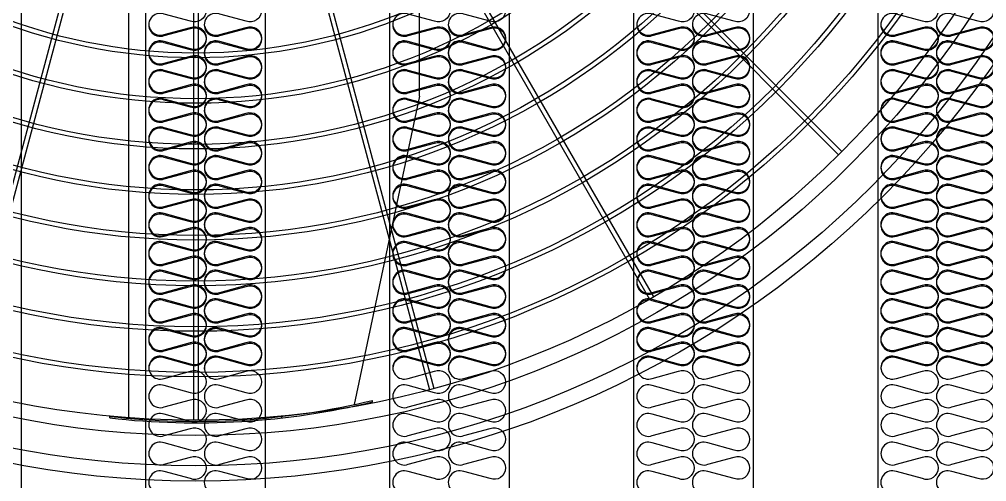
# Model space of a CAD drawing. Header units: millimetres. Extents: x 1723 to 33835, y 1764 to 24472.
# Drawn here: x 7010 to 8223, y 10073 to 10652 of the extents above; entities that cross this region are included whole.
import ezdxf

# ---------------------------------------------------------------- set-up
doc = ezdxf.new("R2010")
doc.units = ezdxf.units.MM
for name, color, linetype in [('LINE', 7, 'Continuous'), ('SMS', 220, 'Continuous'), ('냉각탑', 4, 'Continuous')]:
    doc.layers.add(name, color=color, linetype=linetype)

# ---------------------------------------------------------------- blocks, each defined once
blk = doc.blocks.new('A$C1FB73ED1')
for p, q in [((1326.6, 1237.6), (2130.6, 433.6)), ((1308.9, 1224), (1877.4, 239.3)), ((1314.1, 1227), (1882.6, 242.3)), ((1322.4, 1233.4), (2126.4, 429.4)), ((1260.8, 1220), (966.5, 121.7)), ((1266.6, 1218.4), (972.3, 120.1)), ((1277, 1217.1), (1277, 80)), ((1283, 1217.1), (1283, 80)), ((1293.4, 1218.4), (1587.7, 120.1)), ((1299.2, 1220), (1593.5, 121.7))]:
    blk.add_line(p, q)
for radius in [1280, 1260, 1220, 1200]:
    blk.add_circle((1280, 1280), radius)
at = {"ltscale": 5}
for radius in [1143, 1137, 1083, 1077, 1023, 1017, 963, 957, 903, 897, 843, 837, 783, 777, 723, 717]:
    blk.add_circle((1280, 1280), radius, dxfattribs=at)
at = {"layer": 'LINE', "color": 7}
for p, q in [((1574.8, 506.6), (1574.8, 1010)), ((1191.8, 82.5), (1191.8, 993)), ((1574.8, 506.6), (1488.5, 100.6)), ((1512.8, 104.1), (1512.8, 106.1)), ((1166.8, 83), (1166.8, 85)), ((1393.2, 83), (1393.2, 85))]:
    blk.add_line(p, q, dxfattribs=at)
for radius, start, end in [(998, 263.4876, 283.487), (1000, 263.5007, 283.4595)]:
    blk.add_arc((1280, 1076.6), radius, start, end, dxfattribs=at)
blk = doc.blocks.new('3')
at = {"color": 7}
for p, q in [((7012.4, 13129.5), (7012.4, 9651.5)), ((7168.4, 13129.5), (7168.4, 9651.5)), ((7318.4, 13129.5), (7318.4, 9651.5)), ((7474.4, 13129.5), (7474.4, 9651.5)), ((7624.4, 13129.5), (7624.4, 9651.5)), ((7780.4, 13129.5), (7780.4, 9651.5)), ((7930.4, 13129.5), (7930.4, 9651.5)), ((8086.4, 13129.5), (8086.4, 9651.5))]:
    blk.add_line(p, q, dxfattribs=at)
at = {"layer": 'SMS', "color": 5, "elevation": 0}
for points in [[(7244.2, 10663.1, -0.524856), (7224.7, 10649.7), (7191.8, 10658.6, 1.449198), (7191.8, 10631.7), (7224.7, 10640.6, -0.524856), (7244.2, 10627.2, -0.524856), (7224.7, 10613.8), (7191.8, 10622.7, 1.449198), (7191.8, 10595.8), (7224.7, 10604.7, -0.524856), (7244.2, 10591.3, -0.524856), (7224.7, 10577.9), (7191.8, 10586.8, 1.449198), (7191.8, 10559.9), (7224.7, 10568.8, -0.524856), (7244.2, 10555.4, -0.524856), (7224.7, 10541.9), (7191.8, 10550.9, 1.449198), (7191.8, 10524), (7224.7, 10532.9, -0.524856), (7244.2, 10519.5, -0.524856), (7224.7, 10506), (7191.8, 10514.9, 1.449198), (7191.8, 10488.1), (7224.7, 10497, -0.524856), (7244.2, 10483.6, -0.524856), (7224.7, 10470.1), (7191.8, 10479, 1.449198), (7191.8, 10452.2), (7224.7, 10461.1, -0.524856), (7244.2, 10447.6, -0.524856), (7224.7, 10434.2), (7191.8, 10443.1, 1.449198), (7191.8, 10416.3), (7224.7, 10425.2, -0.524856), (7244.2, 10411.7, -0.524856), (7224.7, 10398.3), (7191.8, 10407.2, 1.449198), (7191.8, 10380.4), (7224.7, 10389.3, -0.524856), (7244.2, 10375.8, -0.524856), (7224.7, 10362.4), (7191.8, 10371.3, 1.449198), (7191.8, 10344.4), (7224.7, 10353.3, -0.524856), (7244.2, 10339.9, -0.524856), (7224.7, 10326.5), (7191.8, 10335.4, 1.449198), (7191.8, 10308.5), (7224.7, 10317.4, -0.524856), (7244.2, 10304, -0.524856), (7224.7, 10290.6), (7191.8, 10299.5, 1.449198), (7191.8, 10272.6), (7224.7, 10281.5, -0.524856), (7244.2, 10268.1, -0.524856), (7224.7, 10254.7), (7191.8, 10263.6, 0.440524), (7172.9, 10254, 0.440524)], [(7313.8, 10663.1, -0.524856), (7294.4, 10649.7), (7261.5, 10658.6, 1.449198), (7261.5, 10631.7), (7294.4, 10640.6, -0.524856), (7313.8, 10627.2, -0.524856), (7294.4, 10613.8), (7261.5, 10622.7, 1.449198), (7261.5, 10595.8), (7294.4, 10604.7, -0.524856), (7313.8, 10591.3, -0.524856), (7294.4, 10577.9), (7261.5, 10586.8, 1.449198), (7261.5, 10559.9), (7294.4, 10568.8, -0.524856), (7313.8, 10555.4, -0.524856), (7294.4, 10541.9), (7261.5, 10550.9, 1.449198), (7261.5, 10524), (7294.4, 10532.9, -0.524856), (7313.8, 10519.5, -0.524856), (7294.4, 10506), (7261.5, 10514.9, 1.449198), (7261.5, 10488.1), (7294.4, 10497, -0.524856), (7313.8, 10483.6, -0.524856), (7294.4, 10470.1), (7261.5, 10479, 1.449198), (7261.5, 10452.2), (7294.4, 10461.1, -0.524856), (7313.8, 10447.6, -0.524856), (7294.4, 10434.2), (7261.5, 10443.1, 1.449198), (7261.5, 10416.3), (7294.4, 10425.2, -0.524856), (7313.8, 10411.7, -0.524856), (7294.4, 10398.3), (7261.5, 10407.2, 1.449198), (7261.5, 10380.4), (7294.4, 10389.3, -0.524856), (7313.8, 10375.8, -0.524856), (7294.4, 10362.4), (7261.5, 10371.3, 1.449198), (7261.5, 10344.4), (7294.4, 10353.3, -0.524856), (7313.8, 10339.9, -0.524856), (7294.4, 10326.5), (7261.5, 10335.4, 1.449198), (7261.5, 10308.5), (7294.4, 10317.4, -0.524856), (7313.8, 10304, -0.524856), (7294.4, 10290.6), (7261.5, 10299.5, 1.449198), (7261.5, 10272.6), (7294.4, 10281.5, -0.524856), (7313.8, 10268.1, -0.524856), (7294.4, 10254.7), (7261.5, 10263.6, 0.440524), (7242.5, 10254, 0.440524)], [(7550.2, 10663.1, -0.524856), (7530.7, 10649.7), (7497.8, 10658.6, 1.449198), (7497.8, 10631.7), (7530.7, 10640.6, -0.524856), (7550.2, 10627.2, -0.524856), (7530.7, 10613.8), (7497.8, 10622.7, 1.449198), (7497.8, 10595.8), (7530.7, 10604.7, -0.524856), (7550.2, 10591.3, -0.524856), (7530.7, 10577.9), (7497.8, 10586.8, 1.449198), (7497.8, 10559.9), (7530.7, 10568.8, -0.524856), (7550.2, 10555.4, -0.524856), (7530.7, 10541.9), (7497.8, 10550.9, 1.449198), (7497.8, 10524), (7530.7, 10532.9, -0.524856), (7550.2, 10519.5, -0.524856), (7530.7, 10506), (7497.8, 10514.9, 1.449198), (7497.8, 10488.1), (7530.7, 10497, -0.524856), (7550.2, 10483.6, -0.524856), (7530.7, 10470.1), (7497.8, 10479, 1.449198), (7497.8, 10452.2), (7530.7, 10461.1, -0.524856), (7550.2, 10447.6, -0.524856), (7530.7, 10434.2), (7497.8, 10443.1, 1.449198), (7497.8, 10416.3), (7530.7, 10425.2, -0.524856), (7550.2, 10411.7, -0.524856), (7530.7, 10398.3), (7497.8, 10407.2, 1.449198), (7497.8, 10380.4), (7530.7, 10389.3, -0.524856), (7550.2, 10375.8, -0.524856), (7530.7, 10362.4), (7497.8, 10371.3, 1.449198), (7497.8, 10344.4), (7530.7, 10353.3, -0.524856), (7550.2, 10339.9, -0.524856), (7530.7, 10326.5), (7497.8, 10335.4, 1.449198), (7497.8, 10308.5), (7530.7, 10317.4, -0.524856), (7550.2, 10304, -0.524856), (7530.7, 10290.6), (7497.8, 10299.5, 1.449198), (7497.8, 10272.6), (7530.7, 10281.5, -0.524856), (7550.2, 10268.1, -0.524856), (7530.7, 10254.7), (7497.8, 10263.6, 0.440524), (7478.9, 10254, 0.440524)], [(7619.8, 10663.1, -0.524856), (7600.4, 10649.7), (7567.5, 10658.6, 1.449198), (7567.5, 10631.7), (7600.4, 10640.6, -0.524856), (7619.8, 10627.2, -0.524856), (7600.4, 10613.8), (7567.5, 10622.7, 1.449198), (7567.5, 10595.8), (7600.4, 10604.7, -0.524856), (7619.8, 10591.3, -0.524856), (7600.4, 10577.9), (7567.5, 10586.8, 1.449198), (7567.5, 10559.9), (7600.4, 10568.8, -0.524856), (7619.8, 10555.4, -0.524856), (7600.4, 10541.9), (7567.5, 10550.9, 1.449198), (7567.5, 10524), (7600.4, 10532.9, -0.524856), (7619.8, 10519.5, -0.524856), (7600.4, 10506), (7567.5, 10514.9, 1.449198), (7567.5, 10488.1), (7600.4, 10497, -0.524856), (7619.8, 10483.6, -0.524856), (7600.4, 10470.1), (7567.5, 10479, 1.449198), (7567.5, 10452.2), (7600.4, 10461.1, -0.524856), (7619.8, 10447.6, -0.524856), (7600.4, 10434.2), (7567.5, 10443.1, 1.449198), (7567.5, 10416.3), (7600.4, 10425.2, -0.524856), (7619.8, 10411.7, -0.524856), (7600.4, 10398.3), (7567.5, 10407.2, 1.449198), (7567.5, 10380.4), (7600.4, 10389.3, -0.524856), (7619.8, 10375.8, -0.524856), (7600.4, 10362.4), (7567.5, 10371.3, 1.449198), (7567.5, 10344.4), (7600.4, 10353.3, -0.524856), (7619.8, 10339.9, -0.524856), (7600.4, 10326.5), (7567.5, 10335.4, 1.449198), (7567.5, 10308.5), (7600.4, 10317.4, -0.524856), (7619.8, 10304, -0.524856), (7600.4, 10290.6), (7567.5, 10299.5, 1.449198), (7567.5, 10272.6), (7600.4, 10281.5, -0.524856), (7619.8, 10268.1, -0.524856), (7600.4, 10254.7), (7567.5, 10263.6, 0.440524), (7548.5, 10254, 0.440524)], [(7856.2, 10663.1, -0.524856), (7836.7, 10649.7), (7803.8, 10658.6, 1.449198), (7803.8, 10631.7), (7836.7, 10640.6, -0.524856), (7856.2, 10627.2, -0.524856), (7836.7, 10613.8), (7803.8, 10622.7, 1.449198), (7803.8, 10595.8), (7836.7, 10604.7, -0.524856), (7856.2, 10591.3, -0.524856), (7836.7, 10577.9), (7803.8, 10586.8, 1.449198), (7803.8, 10559.9), (7836.7, 10568.8, -0.524856), (7856.2, 10555.4, -0.524856), (7836.7, 10541.9), (7803.8, 10550.9, 1.449198), (7803.8, 10524), (7836.7, 10532.9, -0.524856), (7856.2, 10519.5, -0.524856), (7836.7, 10506), (7803.8, 10514.9, 1.449198), (7803.8, 10488.1), (7836.7, 10497, -0.524856), (7856.2, 10483.6, -0.524856), (7836.7, 10470.1), (7803.8, 10479, 1.449198), (7803.8, 10452.2), (7836.7, 10461.1, -0.524856), (7856.2, 10447.6, -0.524856), (7836.7, 10434.2), (7803.8, 10443.1, 1.449198), (7803.8, 10416.3), (7836.7, 10425.2, -0.524856), (7856.2, 10411.7, -0.524856), (7836.7, 10398.3), (7803.8, 10407.2, 1.449198), (7803.8, 10380.4), (7836.7, 10389.3, -0.524856), (7856.2, 10375.8, -0.524856), (7836.7, 10362.4), (7803.8, 10371.3, 1.449198), (7803.8, 10344.4), (7836.7, 10353.3, -0.524856), (7856.2, 10339.9, -0.524856), (7836.7, 10326.5), (7803.8, 10335.4, 1.449198), (7803.8, 10308.5), (7836.7, 10317.4, -0.524856), (7856.2, 10304, -0.524856), (7836.7, 10290.6), (7803.8, 10299.5, 1.449198), (7803.8, 10272.6), (7836.7, 10281.5, -0.524856), (7856.2, 10268.1, -0.524856), (7836.7, 10254.7), (7803.8, 10263.6, 0.440524), (7784.9, 10254, 0.440524)], [(7925.8, 10663.1, -0.524856), (7906.4, 10649.7), (7873.5, 10658.6, 1.449198), (7873.5, 10631.7), (7906.4, 10640.6, -0.524856), (7925.8, 10627.2, -0.524856), (7906.4, 10613.8), (7873.5, 10622.7, 1.449198), (7873.5, 10595.8), (7906.4, 10604.7, -0.524856), (7925.8, 10591.3, -0.524856), (7906.4, 10577.9), (7873.5, 10586.8, 1.449198), (7873.5, 10559.9), (7906.4, 10568.8, -0.524856), (7925.8, 10555.4, -0.524856), (7906.4, 10541.9), (7873.5, 10550.9, 1.449198), (7873.5, 10524), (7906.4, 10532.9, -0.524856), (7925.8, 10519.5, -0.524856), (7906.4, 10506), (7873.5, 10514.9, 1.449198), (7873.5, 10488.1), (7906.4, 10497, -0.524856), (7925.8, 10483.6, -0.524856), (7906.4, 10470.1), (7873.5, 10479, 1.449198), (7873.5, 10452.2), (7906.4, 10461.1, -0.524856), (7925.8, 10447.6, -0.524856), (7906.4, 10434.2), (7873.5, 10443.1, 1.449198), (7873.5, 10416.3), (7906.4, 10425.2, -0.524856), (7925.8, 10411.7, -0.524856), (7906.4, 10398.3), (7873.5, 10407.2, 1.449198), (7873.5, 10380.4), (7906.4, 10389.3, -0.524856), (7925.8, 10375.8, -0.524856), (7906.4, 10362.4), (7873.5, 10371.3, 1.449198), (7873.5, 10344.4), (7906.4, 10353.3, -0.524856), (7925.8, 10339.9, -0.524856), (7906.4, 10326.5), (7873.5, 10335.4, 1.449198), (7873.5, 10308.5), (7906.4, 10317.4, -0.524856), (7925.8, 10304, -0.524856), (7906.4, 10290.6), (7873.5, 10299.5, 1.449198), (7873.5, 10272.6), (7906.4, 10281.5, -0.524856), (7925.8, 10268.1, -0.524856), (7906.4, 10254.7), (7873.5, 10263.6, 0.440524), (7854.5, 10254, 0.440524)], [(8162.2, 10663.1, -0.524856), (8142.7, 10649.7), (8109.8, 10658.6, 1.449198), (8109.8, 10631.7), (8142.7, 10640.6, -0.524856), (8162.2, 10627.2, -0.524856), (8142.7, 10613.8), (8109.8, 10622.7, 1.449198), (8109.8, 10595.8), (8142.7, 10604.7, -0.524856), (8162.2, 10591.3, -0.524856), (8142.7, 10577.9), (8109.8, 10586.8, 1.449198), (8109.8, 10559.9), (8142.7, 10568.8, -0.524856), (8162.2, 10555.4, -0.524856), (8142.7, 10541.9), (8109.8, 10550.9, 1.449198), (8109.8, 10524), (8142.7, 10532.9, -0.524856), (8162.2, 10519.5, -0.524856), (8142.7, 10506), (8109.8, 10514.9, 1.449198), (8109.8, 10488.1), (8142.7, 10497, -0.524856), (8162.2, 10483.6, -0.524856), (8142.7, 10470.1), (8109.8, 10479, 1.449198), (8109.8, 10452.2), (8142.7, 10461.1, -0.524856), (8162.2, 10447.6, -0.524856), (8142.7, 10434.2), (8109.8, 10443.1, 1.449198), (8109.8, 10416.3), (8142.7, 10425.2, -0.524856), (8162.2, 10411.7, -0.524856), (8142.7, 10398.3), (8109.8, 10407.2, 1.449198), (8109.8, 10380.4), (8142.7, 10389.3, -0.524856), (8162.2, 10375.8, -0.524856), (8142.7, 10362.4), (8109.8, 10371.3, 1.449198), (8109.8, 10344.4), (8142.7, 10353.3, -0.524856), (8162.2, 10339.9, -0.524856), (8142.7, 10326.5), (8109.8, 10335.4, 1.449198), (8109.8, 10308.5), (8142.7, 10317.4, -0.524856), (8162.2, 10304, -0.524856), (8142.7, 10290.6), (8109.8, 10299.5, 1.449198), (8109.8, 10272.6), (8142.7, 10281.5, -0.524856), (8162.2, 10268.1, -0.524856), (8142.7, 10254.7), (8109.8, 10263.6, 0.440524), (8090.9, 10254, 0.440524)], [(8231.8, 10663.1, -0.524856), (8212.4, 10649.7), (8179.5, 10658.6, 1.449198), (8179.5, 10631.7), (8212.4, 10640.6, -0.524856), (8231.8, 10627.2, -0.524856), (8212.4, 10613.8), (8179.5, 10622.7, 1.449198), (8179.5, 10595.8), (8212.4, 10604.7, -0.524856), (8231.8, 10591.3, -0.524856), (8212.4, 10577.9), (8179.5, 10586.8, 1.449198), (8179.5, 10559.9), (8212.4, 10568.8, -0.524856), (8231.8, 10555.4, -0.524856), (8212.4, 10541.9), (8179.5, 10550.9, 1.449198), (8179.5, 10524), (8212.4, 10532.9, -0.524856), (8231.8, 10519.5, -0.524856), (8212.4, 10506), (8179.5, 10514.9, 1.449198), (8179.5, 10488.1), (8212.4, 10497, -0.524856), (8231.8, 10483.6, -0.524856), (8212.4, 10470.1), (8179.5, 10479, 1.449198), (8179.5, 10452.2), (8212.4, 10461.1, -0.524856), (8231.8, 10447.6, -0.524856), (8212.4, 10434.2), (8179.5, 10443.1, 1.449198), (8179.5, 10416.3), (8212.4, 10425.2, -0.524856), (8231.8, 10411.7, -0.524856), (8212.4, 10398.3), (8179.5, 10407.2, 1.449198), (8179.5, 10380.4), (8212.4, 10389.3, -0.524856), (8231.8, 10375.8, -0.524856), (8212.4, 10362.4), (8179.5, 10371.3, 1.449198), (8179.5, 10344.4), (8212.4, 10353.3, -0.524856), (8231.8, 10339.9, -0.524856), (8212.4, 10326.5), (8179.5, 10335.4, 1.449198), (8179.5, 10308.5), (8212.4, 10317.4, -0.524856), (8231.8, 10304, -0.524856), (8212.4, 10290.6), (8179.5, 10299.5, 1.449198), (8179.5, 10272.6), (8212.4, 10281.5, -0.524856), (8231.8, 10268.1, -0.524856), (8212.4, 10254.7), (8179.5, 10263.6, 0.440524), (8160.5, 10254, 0.440524)], [(7172.8, 10642.9, 0.446849), (7191.8, 10633.1), (7224.7, 10642, -0.524856), (7244.2, 10628.6, -0.524856), (7224.7, 10615.1), (7191.8, 10624.1, 1.449198), (7191.8, 10597.2), (7224.7, 10606.1, -0.524856), (7244.2, 10592.7, -0.524856), (7224.7, 10579.2), (7191.8, 10588.1, 1.449198), (7191.8, 10561.3), (7224.7, 10570.2, -0.524856), (7244.2, 10556.8, -0.524856), (7224.7, 10543.3), (7191.8, 10552.2, 1.449198), (7191.8, 10525.4), (7224.7, 10534.3, -0.524856), (7244.2, 10520.8, -0.524856), (7224.7, 10507.4), (7191.8, 10516.3, 1.449198), (7191.8, 10489.5), (7224.7, 10498.4, -0.524856), (7244.2, 10484.9, -0.524856), (7224.7, 10471.5), (7191.8, 10480.4, 1.449198), (7191.8, 10453.6), (7224.7, 10462.5, -0.524856), (7244.2, 10449, -0.524856), (7224.7, 10435.6), (7191.8, 10444.5, 1.449198), (7191.8, 10417.6), (7224.7, 10426.5, -0.524856), (7244.2, 10413.1, -0.524856), (7224.7, 10399.7), (7191.8, 10408.6, 1.449198), (7191.8, 10381.7), (7224.7, 10390.6, -0.524856), (7244.2, 10377.2, -0.524856), (7224.7, 10363.8), (7191.8, 10372.7, 1.449198), (7191.8, 10345.8), (7224.7, 10354.7, -0.524856), (7244.2, 10341.3, -0.524856), (7224.7, 10327.9), (7191.8, 10336.8, 1.449198), (7191.8, 10309.9), (7224.7, 10318.8, -0.524856), (7244.2, 10305.4, -0.524856), (7224.7, 10292), (7191.8, 10300.9, 1.449198), (7191.8, 10274), (7224.7, 10282.9, -0.524856), (7244.2, 10269.5, -0.524856), (7224.7, 10256), (7191.8, 10265, 1.449198), (7191.8, 10238.1), (7224.7, 10247, -0.524856), (7244.2, 10233.6, -0.524856), (7224.7, 10220.1), (7191.8, 10229, 1.449198), (7191.8, 10202.2), (7224.7, 10211.1, -0.524856), (7244.2, 10197.7, -0.524856), (7224.7, 10184.2), (7191.8, 10193.1, 1.449198), (7191.8, 10166.3), (7224.7, 10175.2, -0.524856), (7244.2, 10161.7, -0.524856), (7224.7, 10148.3), (7191.8, 10157.2, 1.449198), (7191.8, 10130.4), (7224.7, 10139.3, -0.524856), (7244.2, 10125.8, -0.524856), (7224.7, 10112.4), (7191.8, 10121.3, 1.449198), (7191.8, 10094.5), (7224.7, 10103.4, -0.524856), (7244.2, 10089.9, -0.524856), (7224.7, 10076.5), (7191.8, 10085.4, 1.449198), (7191.8, 10058.5)], [(7242.5, 10642.9, 0.446849), (7261.5, 10633.1), (7294.4, 10642, -0.524856), (7313.8, 10628.6, -0.524856), (7294.4, 10615.1), (7261.5, 10624.1, 1.449198), (7261.5, 10597.2), (7294.4, 10606.1, -0.524856), (7313.8, 10592.7, -0.524856), (7294.4, 10579.2), (7261.5, 10588.1, 1.449198), (7261.5, 10561.3), (7294.4, 10570.2, -0.524856), (7313.8, 10556.8, -0.524856), (7294.4, 10543.3), (7261.5, 10552.2, 1.449198), (7261.5, 10525.4), (7294.4, 10534.3, -0.524856), (7313.8, 10520.8, -0.524856), (7294.4, 10507.4), (7261.5, 10516.3, 1.449198), (7261.5, 10489.5), (7294.4, 10498.4, -0.524856), (7313.8, 10484.9, -0.524856), (7294.4, 10471.5), (7261.5, 10480.4, 1.449198), (7261.5, 10453.6), (7294.4, 10462.5, -0.524856), (7313.8, 10449, -0.524856), (7294.4, 10435.6), (7261.5, 10444.5, 1.449198), (7261.5, 10417.6), (7294.4, 10426.5, -0.524856), (7313.8, 10413.1, -0.524856), (7294.4, 10399.7), (7261.5, 10408.6, 1.449198), (7261.5, 10381.7), (7294.4, 10390.6, -0.524856), (7313.8, 10377.2, -0.524856), (7294.4, 10363.8), (7261.5, 10372.7, 1.449198), (7261.5, 10345.8), (7294.4, 10354.7, -0.524856), (7313.8, 10341.3, -0.524856), (7294.4, 10327.9), (7261.5, 10336.8, 1.449198), (7261.5, 10309.9), (7294.4, 10318.8, -0.524856), (7313.8, 10305.4, -0.524856), (7294.4, 10292), (7261.5, 10300.9, 1.449198), (7261.5, 10274), (7294.4, 10282.9, -0.524856), (7313.8, 10269.5, -0.524856), (7294.4, 10256), (7261.5, 10265, 1.449198), (7261.5, 10238.1), (7294.4, 10247, -0.524856), (7313.8, 10233.6, -0.524856), (7294.4, 10220.1), (7261.5, 10229, 1.449198), (7261.5, 10202.2), (7294.4, 10211.1, -0.524856), (7313.8, 10197.7, -0.524856), (7294.4, 10184.2), (7261.5, 10193.1, 1.449198), (7261.5, 10166.3), (7294.4, 10175.2, -0.524856), (7313.8, 10161.7, -0.524856), (7294.4, 10148.3), (7261.5, 10157.2, 1.449198), (7261.5, 10130.4), (7294.4, 10139.3, -0.524856), (7313.8, 10125.8, -0.524856), (7294.4, 10112.4), (7261.5, 10121.3, 1.449198), (7261.5, 10094.5), (7294.4, 10103.4, -0.524856), (7313.8, 10089.9, -0.524856), (7294.4, 10076.5), (7261.5, 10085.4, 1.449198), (7261.5, 10058.5)], [(7478.8, 10642.9, 0.446849), (7497.8, 10633.1), (7530.7, 10642, -0.524856), (7550.2, 10628.6, -0.524856), (7530.7, 10615.1), (7497.8, 10624.1, 1.449198), (7497.8, 10597.2), (7530.7, 10606.1, -0.524856), (7550.2, 10592.7, -0.524856), (7530.7, 10579.2), (7497.8, 10588.1, 1.449198), (7497.8, 10561.3), (7530.7, 10570.2, -0.524856), (7550.2, 10556.8, -0.524856), (7530.7, 10543.3), (7497.8, 10552.2, 1.449198), (7497.8, 10525.4), (7530.7, 10534.3, -0.524856), (7550.2, 10520.8, -0.524856), (7530.7, 10507.4), (7497.8, 10516.3, 1.449198), (7497.8, 10489.5), (7530.7, 10498.4, -0.524856), (7550.2, 10484.9, -0.524856), (7530.7, 10471.5), (7497.8, 10480.4, 1.449198), (7497.8, 10453.6), (7530.7, 10462.5, -0.524856), (7550.2, 10449, -0.524856), (7530.7, 10435.6), (7497.8, 10444.5, 1.449198), (7497.8, 10417.6), (7530.7, 10426.5, -0.524856), (7550.2, 10413.1, -0.524856), (7530.7, 10399.7), (7497.8, 10408.6, 1.449198), (7497.8, 10381.7), (7530.7, 10390.6, -0.524856), (7550.2, 10377.2, -0.524856), (7530.7, 10363.8), (7497.8, 10372.7, 1.449198), (7497.8, 10345.8), (7530.7, 10354.7, -0.524856), (7550.2, 10341.3, -0.524856), (7530.7, 10327.9), (7497.8, 10336.8, 1.449198), (7497.8, 10309.9), (7530.7, 10318.8, -0.524856), (7550.2, 10305.4, -0.524856), (7530.7, 10292), (7497.8, 10300.9, 1.449198), (7497.8, 10274), (7530.7, 10282.9, -0.524856), (7550.2, 10269.5, -0.524856), (7530.7, 10256), (7497.8, 10265, 1.449198), (7497.8, 10238.1), (7530.7, 10247, -0.524856), (7550.2, 10233.6, -0.524856), (7530.7, 10220.1), (7497.8, 10229, 1.449198), (7497.8, 10202.2), (7530.7, 10211.1, -0.524856), (7550.2, 10197.7, -0.524856), (7530.7, 10184.2), (7497.8, 10193.1, 1.449198), (7497.8, 10166.3), (7530.7, 10175.2, -0.524856), (7550.2, 10161.7, -0.524856), (7530.7, 10148.3), (7497.8, 10157.2, 1.449198), (7497.8, 10130.4), (7530.7, 10139.3, -0.524856), (7550.2, 10125.8, -0.524856), (7530.7, 10112.4), (7497.8, 10121.3, 1.449198), (7497.8, 10094.5), (7530.7, 10103.4, -0.524856), (7550.2, 10089.9, -0.524856), (7530.7, 10076.5), (7497.8, 10085.4, 1.449198), (7497.8, 10058.5)], [(7548.5, 10642.9, 0.446849), (7567.5, 10633.1), (7600.4, 10642, -0.524856), (7619.8, 10628.6, -0.524856), (7600.4, 10615.1), (7567.5, 10624.1, 1.449198), (7567.5, 10597.2), (7600.4, 10606.1, -0.524856), (7619.8, 10592.7, -0.524856), (7600.4, 10579.2), (7567.5, 10588.1, 1.449198), (7567.5, 10561.3), (7600.4, 10570.2, -0.524856), (7619.8, 10556.8, -0.524856), (7600.4, 10543.3), (7567.5, 10552.2, 1.449198), (7567.5, 10525.4), (7600.4, 10534.3, -0.524856), (7619.8, 10520.8, -0.524856), (7600.4, 10507.4), (7567.5, 10516.3, 1.449198), (7567.5, 10489.5), (7600.4, 10498.4, -0.524856), (7619.8, 10484.9, -0.524856), (7600.4, 10471.5), (7567.5, 10480.4, 1.449198), (7567.5, 10453.6), (7600.4, 10462.5, -0.524856), (7619.8, 10449, -0.524856), (7600.4, 10435.6), (7567.5, 10444.5, 1.449198), (7567.5, 10417.6), (7600.4, 10426.5, -0.524856), (7619.8, 10413.1, -0.524856), (7600.4, 10399.7), (7567.5, 10408.6, 1.449198), (7567.5, 10381.7), (7600.4, 10390.6, -0.524856), (7619.8, 10377.2, -0.524856), (7600.4, 10363.8), (7567.5, 10372.7, 1.449198), (7567.5, 10345.8), (7600.4, 10354.7, -0.524856), (7619.8, 10341.3, -0.524856), (7600.4, 10327.9), (7567.5, 10336.8, 1.449198), (7567.5, 10309.9), (7600.4, 10318.8, -0.524856), (7619.8, 10305.4, -0.524856), (7600.4, 10292), (7567.5, 10300.9, 1.449198), (7567.5, 10274), (7600.4, 10282.9, -0.524856), (7619.8, 10269.5, -0.524856), (7600.4, 10256), (7567.5, 10265, 1.449198), (7567.5, 10238.1), (7600.4, 10247, -0.524856), (7619.8, 10233.6, -0.524856), (7600.4, 10220.1), (7567.5, 10229, 1.449198), (7567.5, 10202.2), (7600.4, 10211.1, -0.524856), (7619.8, 10197.7, -0.524856), (7600.4, 10184.2), (7567.5, 10193.1, 1.449198), (7567.5, 10166.3), (7600.4, 10175.2, -0.524856), (7619.8, 10161.7, -0.524856), (7600.4, 10148.3), (7567.5, 10157.2, 1.449198), (7567.5, 10130.4), (7600.4, 10139.3, -0.524856), (7619.8, 10125.8, -0.524856), (7600.4, 10112.4), (7567.5, 10121.3, 1.449198), (7567.5, 10094.5), (7600.4, 10103.4, -0.524856), (7619.8, 10089.9, -0.524856), (7600.4, 10076.5), (7567.5, 10085.4, 1.449198), (7567.5, 10058.5)], [(7784.8, 10642.9, 0.446849), (7803.8, 10633.1), (7836.7, 10642, -0.524856), (7856.2, 10628.6, -0.524856), (7836.7, 10615.1), (7803.8, 10624.1, 1.449198), (7803.8, 10597.2), (7836.7, 10606.1, -0.524856), (7856.2, 10592.7, -0.524856), (7836.7, 10579.2), (7803.8, 10588.1, 1.449198), (7803.8, 10561.3), (7836.7, 10570.2, -0.524856), (7856.2, 10556.8, -0.524856), (7836.7, 10543.3), (7803.8, 10552.2, 1.449198), (7803.8, 10525.4), (7836.7, 10534.3, -0.524856), (7856.2, 10520.8, -0.524856), (7836.7, 10507.4), (7803.8, 10516.3, 1.449198), (7803.8, 10489.5), (7836.7, 10498.4, -0.524856), (7856.2, 10484.9, -0.524856), (7836.7, 10471.5), (7803.8, 10480.4, 1.449198), (7803.8, 10453.6), (7836.7, 10462.5, -0.524856), (7856.2, 10449, -0.524856), (7836.7, 10435.6), (7803.8, 10444.5, 1.449198), (7803.8, 10417.6), (7836.7, 10426.5, -0.524856), (7856.2, 10413.1, -0.524856), (7836.7, 10399.7), (7803.8, 10408.6, 1.449198), (7803.8, 10381.7), (7836.7, 10390.6, -0.524856), (7856.2, 10377.2, -0.524856), (7836.7, 10363.8), (7803.8, 10372.7, 1.449198), (7803.8, 10345.8), (7836.7, 10354.7, -0.524856), (7856.2, 10341.3, -0.524856), (7836.7, 10327.9), (7803.8, 10336.8, 1.449198), (7803.8, 10309.9), (7836.7, 10318.8, -0.524856), (7856.2, 10305.4, -0.524856), (7836.7, 10292), (7803.8, 10300.9, 1.449198), (7803.8, 10274), (7836.7, 10282.9, -0.524856), (7856.2, 10269.5, -0.524856), (7836.7, 10256), (7803.8, 10265, 1.449198), (7803.8, 10238.1), (7836.7, 10247, -0.524856), (7856.2, 10233.6, -0.524856), (7836.7, 10220.1), (7803.8, 10229, 1.449198), (7803.8, 10202.2), (7836.7, 10211.1, -0.524856), (7856.2, 10197.7, -0.524856), (7836.7, 10184.2), (7803.8, 10193.1, 1.449198), (7803.8, 10166.3), (7836.7, 10175.2, -0.524856), (7856.2, 10161.7, -0.524856), (7836.7, 10148.3), (7803.8, 10157.2, 1.449198), (7803.8, 10130.4), (7836.7, 10139.3, -0.524856), (7856.2, 10125.8, -0.524856), (7836.7, 10112.4), (7803.8, 10121.3, 1.449198), (7803.8, 10094.5), (7836.7, 10103.4, -0.524856), (7856.2, 10089.9, -0.524856), (7836.7, 10076.5), (7803.8, 10085.4, 1.449198), (7803.8, 10058.5)], [(7854.5, 10642.9, 0.446849), (7873.5, 10633.1), (7906.4, 10642, -0.524856), (7925.8, 10628.6, -0.524856), (7906.4, 10615.1), (7873.5, 10624.1, 1.449198), (7873.5, 10597.2), (7906.4, 10606.1, -0.524856), (7925.8, 10592.7, -0.524856), (7906.4, 10579.2), (7873.5, 10588.1, 1.449198), (7873.5, 10561.3), (7906.4, 10570.2, -0.524856), (7925.8, 10556.8, -0.524856), (7906.4, 10543.3), (7873.5, 10552.2, 1.449198), (7873.5, 10525.4), (7906.4, 10534.3, -0.524856), (7925.8, 10520.8, -0.524856), (7906.4, 10507.4), (7873.5, 10516.3, 1.449198), (7873.5, 10489.5), (7906.4, 10498.4, -0.524856), (7925.8, 10484.9, -0.524856), (7906.4, 10471.5), (7873.5, 10480.4, 1.449198), (7873.5, 10453.6), (7906.4, 10462.5, -0.524856), (7925.8, 10449, -0.524856), (7906.4, 10435.6), (7873.5, 10444.5, 1.449198), (7873.5, 10417.6), (7906.4, 10426.5, -0.524856), (7925.8, 10413.1, -0.524856), (7906.4, 10399.7), (7873.5, 10408.6, 1.449198), (7873.5, 10381.7), (7906.4, 10390.6, -0.524856), (7925.8, 10377.2, -0.524856), (7906.4, 10363.8), (7873.5, 10372.7, 1.449198), (7873.5, 10345.8), (7906.4, 10354.7, -0.524856), (7925.8, 10341.3, -0.524856), (7906.4, 10327.9), (7873.5, 10336.8, 1.449198), (7873.5, 10309.9), (7906.4, 10318.8, -0.524856), (7925.8, 10305.4, -0.524856), (7906.4, 10292), (7873.5, 10300.9, 1.449198), (7873.5, 10274), (7906.4, 10282.9, -0.524856), (7925.8, 10269.5, -0.524856), (7906.4, 10256), (7873.5, 10265, 1.449198), (7873.5, 10238.1), (7906.4, 10247, -0.524856), (7925.8, 10233.6, -0.524856), (7906.4, 10220.1), (7873.5, 10229, 1.449198), (7873.5, 10202.2), (7906.4, 10211.1, -0.524856), (7925.8, 10197.7, -0.524856), (7906.4, 10184.2), (7873.5, 10193.1, 1.449198), (7873.5, 10166.3), (7906.4, 10175.2, -0.524856), (7925.8, 10161.7, -0.524856), (7906.4, 10148.3), (7873.5, 10157.2, 1.449198), (7873.5, 10130.4), (7906.4, 10139.3, -0.524856), (7925.8, 10125.8, -0.524856), (7906.4, 10112.4), (7873.5, 10121.3, 1.449198), (7873.5, 10094.5), (7906.4, 10103.4, -0.524856), (7925.8, 10089.9, -0.524856), (7906.4, 10076.5), (7873.5, 10085.4, 1.449198), (7873.5, 10058.5)], [(8090.8, 10642.9, 0.446849), (8109.8, 10633.1), (8142.7, 10642, -0.524856), (8162.2, 10628.6, -0.524856), (8142.7, 10615.1), (8109.8, 10624.1, 1.449198), (8109.8, 10597.2), (8142.7, 10606.1, -0.524856), (8162.2, 10592.7, -0.524856), (8142.7, 10579.2), (8109.8, 10588.1, 1.449198), (8109.8, 10561.3), (8142.7, 10570.2, -0.524856), (8162.2, 10556.8, -0.524856), (8142.7, 10543.3), (8109.8, 10552.2, 1.449198), (8109.8, 10525.4), (8142.7, 10534.3, -0.524856), (8162.2, 10520.8, -0.524856), (8142.7, 10507.4), (8109.8, 10516.3, 1.449198), (8109.8, 10489.5), (8142.7, 10498.4, -0.524856), (8162.2, 10484.9, -0.524856), (8142.7, 10471.5), (8109.8, 10480.4, 1.449198), (8109.8, 10453.6), (8142.7, 10462.5, -0.524856), (8162.2, 10449, -0.524856), (8142.7, 10435.6), (8109.8, 10444.5, 1.449198), (8109.8, 10417.6), (8142.7, 10426.5, -0.524856), (8162.2, 10413.1, -0.524856), (8142.7, 10399.7), (8109.8, 10408.6, 1.449198), (8109.8, 10381.7), (8142.7, 10390.6, -0.524856), (8162.2, 10377.2, -0.524856), (8142.7, 10363.8), (8109.8, 10372.7, 1.449198), (8109.8, 10345.8), (8142.7, 10354.7, -0.524856), (8162.2, 10341.3, -0.524856), (8142.7, 10327.9), (8109.8, 10336.8, 1.449198), (8109.8, 10309.9), (8142.7, 10318.8, -0.524856), (8162.2, 10305.4, -0.524856), (8142.7, 10292), (8109.8, 10300.9, 1.449198), (8109.8, 10274), (8142.7, 10282.9, -0.524856), (8162.2, 10269.5, -0.524856), (8142.7, 10256), (8109.8, 10265, 1.449198), (8109.8, 10238.1), (8142.7, 10247, -0.524856), (8162.2, 10233.6, -0.524856), (8142.7, 10220.1), (8109.8, 10229, 1.449198), (8109.8, 10202.2), (8142.7, 10211.1, -0.524856), (8162.2, 10197.7, -0.524856), (8142.7, 10184.2), (8109.8, 10193.1, 1.449198), (8109.8, 10166.3), (8142.7, 10175.2, -0.524856), (8162.2, 10161.7, -0.524856), (8142.7, 10148.3), (8109.8, 10157.2, 1.449198), (8109.8, 10130.4), (8142.7, 10139.3, -0.524856), (8162.2, 10125.8, -0.524856), (8142.7, 10112.4), (8109.8, 10121.3, 1.449198), (8109.8, 10094.5), (8142.7, 10103.4, -0.524856), (8162.2, 10089.9, -0.524856), (8142.7, 10076.5), (8109.8, 10085.4, 1.449198), (8109.8, 10058.5)], [(8160.5, 10642.9, 0.446849), (8179.5, 10633.1), (8212.4, 10642, -0.524856), (8231.8, 10628.6, -0.524856), (8212.4, 10615.1), (8179.5, 10624.1, 1.449198), (8179.5, 10597.2), (8212.4, 10606.1, -0.524856), (8231.8, 10592.7, -0.524856), (8212.4, 10579.2), (8179.5, 10588.1, 1.449198), (8179.5, 10561.3), (8212.4, 10570.2, -0.524856), (8231.8, 10556.8, -0.524856), (8212.4, 10543.3), (8179.5, 10552.2, 1.449198), (8179.5, 10525.4), (8212.4, 10534.3, -0.524856), (8231.8, 10520.8, -0.524856), (8212.4, 10507.4), (8179.5, 10516.3, 1.449198), (8179.5, 10489.5), (8212.4, 10498.4, -0.524856), (8231.8, 10484.9, -0.524856), (8212.4, 10471.5), (8179.5, 10480.4, 1.449198), (8179.5, 10453.6), (8212.4, 10462.5, -0.524856), (8231.8, 10449, -0.524856), (8212.4, 10435.6), (8179.5, 10444.5, 1.449198), (8179.5, 10417.6), (8212.4, 10426.5, -0.524856), (8231.8, 10413.1, -0.524856), (8212.4, 10399.7), (8179.5, 10408.6, 1.449198), (8179.5, 10381.7), (8212.4, 10390.6, -0.524856), (8231.8, 10377.2, -0.524856), (8212.4, 10363.8), (8179.5, 10372.7, 1.449198), (8179.5, 10345.8), (8212.4, 10354.7, -0.524856), (8231.8, 10341.3, -0.524856), (8212.4, 10327.9), (8179.5, 10336.8, 1.449198), (8179.5, 10309.9), (8212.4, 10318.8, -0.524856), (8231.8, 10305.4, -0.524856), (8212.4, 10292), (8179.5, 10300.9, 1.449198), (8179.5, 10274), (8212.4, 10282.9, -0.524856), (8231.8, 10269.5, -0.524856), (8212.4, 10256), (8179.5, 10265, 1.449198), (8179.5, 10238.1), (8212.4, 10247, -0.524856), (8231.8, 10233.6, -0.524856), (8212.4, 10220.1), (8179.5, 10229, 1.449198), (8179.5, 10202.2), (8212.4, 10211.1, -0.524856), (8231.8, 10197.7, -0.524856), (8212.4, 10184.2), (8179.5, 10193.1, 1.449198), (8179.5, 10166.3), (8212.4, 10175.2, -0.524856), (8231.8, 10161.7, -0.524856), (8212.4, 10148.3), (8179.5, 10157.2, 1.449198), (8179.5, 10130.4), (8212.4, 10139.3, -0.524856), (8231.8, 10125.8, -0.524856), (8212.4, 10112.4), (8179.5, 10121.3, 1.449198), (8179.5, 10094.5), (8212.4, 10103.4, -0.524856), (8231.8, 10089.9, -0.524856), (8212.4, 10076.5), (8179.5, 10085.4, 1.449198), (8179.5, 10058.5)], [(7191.8, 10263.6, 1.449198), (7191.8, 10236.7), (7224.7, 10245.6, -0.524856), (7244.2, 10232.2, -0.524856), (7224.7, 10218.8), (7191.8, 10227.7, 0.54148), (7172.4, 10213.5, 0.54148)], [(7261.5, 10263.6, 1.449198), (7261.5, 10236.7), (7294.4, 10245.6, -0.524856), (7313.8, 10232.2, -0.524856), (7294.4, 10218.8), (7261.5, 10227.7, 0.54148), (7242, 10213.5, 0.54148)], [(7497.8, 10263.6, 1.449198), (7497.8, 10236.7), (7530.7, 10245.6, -0.524856), (7550.2, 10232.2, -0.524856), (7530.7, 10218.8), (7497.8, 10227.7, 0.54148), (7478.4, 10213.5, 0.54148)], [(7567.5, 10263.6, 1.449198), (7567.5, 10236.7), (7600.4, 10245.6, -0.524856), (7619.8, 10232.2, -0.524856), (7600.4, 10218.8), (7567.5, 10227.7, 0.54148), (7548, 10213.5, 0.54148)], [(7803.8, 10263.6, 1.449198), (7803.8, 10236.7), (7836.7, 10245.6, -0.524856), (7856.2, 10232.2, -0.524856), (7836.7, 10218.8), (7803.8, 10227.7, 0.54148), (7784.4, 10213.5, 0.54148)], [(7873.5, 10263.6, 1.449198), (7873.5, 10236.7), (7906.4, 10245.6, -0.524856), (7925.8, 10232.2, -0.524856), (7906.4, 10218.8), (7873.5, 10227.7, 0.54148), (7854, 10213.5, 0.54148)], [(8109.8, 10263.6, 1.449198), (8109.8, 10236.7), (8142.7, 10245.6, -0.524856), (8162.2, 10232.2, -0.524856), (8142.7, 10218.8), (8109.8, 10227.7, 0.54148), (8090.4, 10213.5, 0.54148)], [(8179.5, 10263.6, 1.449198), (8179.5, 10236.7), (8212.4, 10245.6, -0.524856), (8231.8, 10232.2, -0.524856), (8212.4, 10218.8), (8179.5, 10227.7, 0.54148), (8160, 10213.5, 0.54148)]]:
    blk.add_lwpolyline(points, format="xyb", dxfattribs=at)
at = {"layer": '냉각탑', "xscale": 0.9523437499999998, "yscale": 0.9523437499999998, "zscale": 0.9523437499999998}
blk.add_blockref('A$C1FB73ED1', (6012.3, 10073.5), dxfattribs=at)

msp = doc.modelspace()

# ---------------------------------------------------------------- block references
msp.add_blockref('3', (0, 0))

doc.saveas('drawing.dxf')
